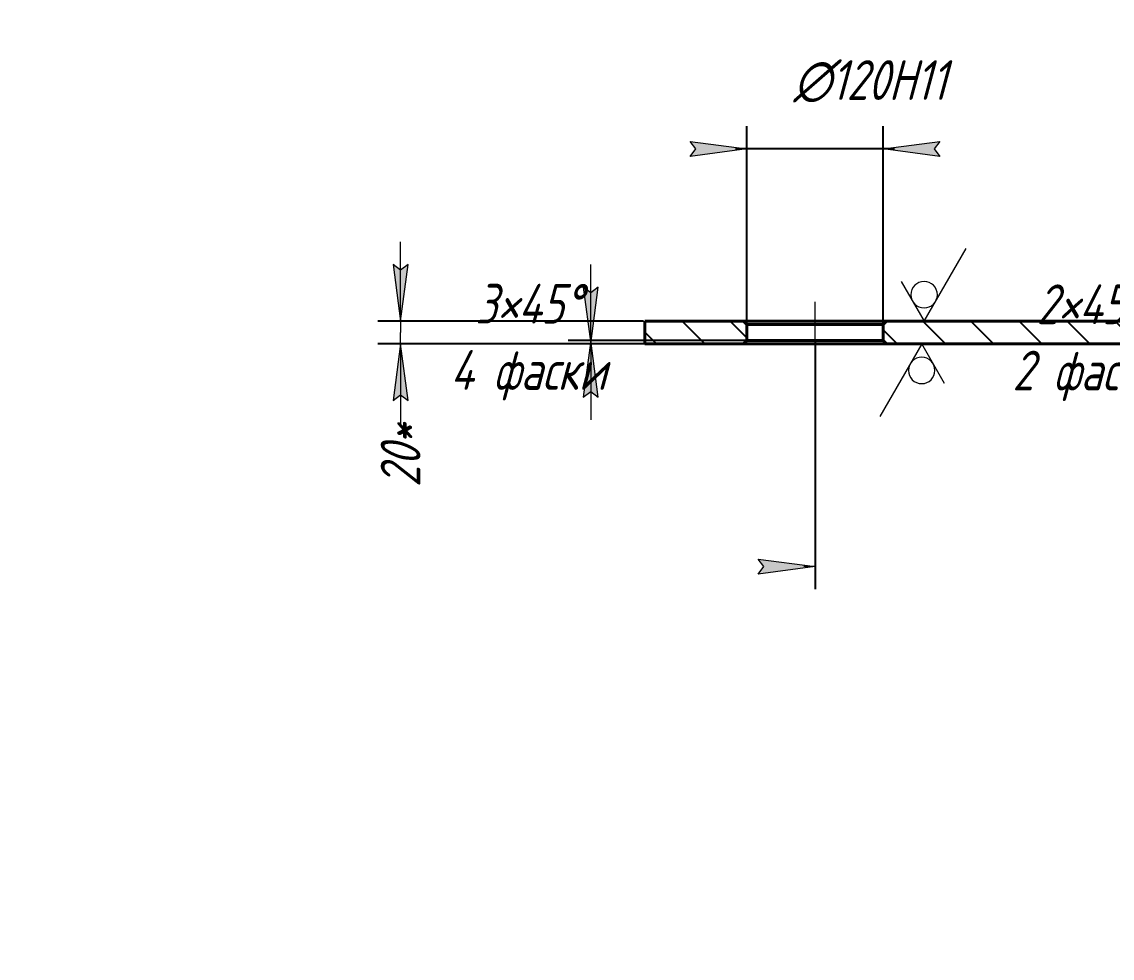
# Model space of a CAD drawing. Header units: millimetres. Extents: x 0 to 210, y 0 to 297.
# Drawn here: x 0 to 96.1, y 89.4 to 171.8 of the extents above; entities that cross this region are included whole.
import ezdxf

# ---------------------------------------------------------------- set-up
doc = ezdxf.new("R2010")
doc.units = ezdxf.units.MM
for name, pattern in [('K5LT_AXLED', [12, 7.5, -1.5, 1.5, -1.5]), ('K5LT_BASIC', [0]), ('K5LT_THIN', [0])]:
    doc.linetypes.add(name, pattern=pattern)
doc.layers.add('Системный слой', color=7, linetype='Continuous')
doc.styles.add('KDIMTEXTSTYLE', font='GOST_AU.SHX', dxfattribs={"width": 0.96, "oblique": 15, "height": 5})
doc.dimstyles.new('KDIMSTYLE (0.10)', dxfattribs={"dimtxt": 5, "dimasz": 1, "dimexe": 2, "dimexo": 0.0625, "dimgap": 1, "dimtad": 1, "dimlfac": 10, "dimtxsty": 'KDIMTEXTSTYLE', "dimsah": 1, "dimcen": 0.09, "dimdle": 1, "dimadec": 0, "dimazin": 0, "dimtfac": 0.667, "dimtmove": 0, "dimatfit": 3, "dimfxl": 1, "dimtvp": 1, "dimtolj": 1, "dimtzin": 0, "dimarcsym": 0})

# ---------------------------------------------------------------- blocks, each defined once
blk = doc.blocks.new('KDIMARROW_02')
at = {"layer": 'Системный слой'}
blk.add_hatch(color=0, dxfattribs=at).paths.add_polyline_path([(4.5, 0), (5, 0.658), (0, 0), (5, -0.658)])
at = {"layer": 'Системный слой', "color": 0, "linetype": 'K5LT_THIN', "lineweight": 18}
for p, q in [((0, 0), (-1, 0)), ((5, 0.658), (0, 0)), ((0, 0), (5, -0.658)), ((0, 0), (7, 0)), ((4.5, 0), (5, 0.658)), ((5, -0.658), (4.5, 0))]:
    blk.add_line(p, q, dxfattribs=at)
blk = doc.blocks.new('KDIMARROW_01')
at = {"layer": 'Системный слой'}
blk.add_hatch(color=0, dxfattribs=at).paths.add_polyline_path([(-5, -0.658), (0, 0), (-5, 0.658), (-4.5, 0)])
at = {"layer": 'Системный слой', "color": 0, "linetype": 'K5LT_THIN', "lineweight": 18}
for p, q in [((-4.5, 0), (-5, 0.658)), ((-5, 0.658), (0, 0)), ((0, 0), (-5, -0.658)), ((-5, -0.658), (-4.5, 0)), ((0, 0), (-1, 0))]:
    blk.add_line(p, q, dxfattribs=at)
blk = doc.blocks.new('U3')
at = {"layer": 'Системный слой', "color": 7, "linetype": 'K5LT_THIN', "lineweight": 18}
for p, q in [((79.516, 145.469), (83.212, 151.87)), ((77.495, 148.969), (79.516, 145.469))]:
    blk.add_line(p, q, dxfattribs=at)
blk.add_arc((79.516, 147.802), 1.167, 0, 359.99999, dxfattribs=at)
blk = doc.blocks.new('U4')
at = {"layer": 'Системный слой', "color": 7, "linetype": 'K5LT_THIN', "lineweight": 18}
for p, q in [((79.302, 143.469), (75.606, 137.067)), ((81.323, 139.969), (79.302, 143.469))]:
    blk.add_line(p, q, dxfattribs=at)
blk.add_arc((79.302, 141.135), 1.167, 0, 359.99999, dxfattribs=at)

msp = doc.modelspace()

# ---------------------------------------------------------------- hatches: boundary and pattern name
at = {"layer": 'Системный слой'}
h = msp.add_hatch(dxfattribs=at)
h.set_pattern_fill('', angle=135, style=0, pattern_type=0)
h.set_pattern_definition([(135, (0, 0), (-2.12132, -2.12132), [])])
h.paths.add_polyline_path([(54.9017, 143.4686), (63.6019, 143.4686), (63.7019, 143.5686), (63.8019, 143.6686), (63.9019, 143.7686), (63.9019, 145.1686), (63.8019, 145.2686), (63.7019, 145.3686), (63.6019, 145.4686), (54.9017, 145.4686)])
h.paths.add_polyline_path([(76.2018, 143.4686), (103.2017, 143.4686), (103.2684, 143.5352), (103.3351, 143.6019), (103.4017, 143.6686), (103.4017, 145.2686), (103.3351, 145.3352), (103.2684, 145.4019), (103.2017, 145.4686), (76.2018, 145.4686), (76.1018, 145.3686), (76.0018, 145.2686), (75.9018, 145.1686), (75.9018, 143.7686), (76.0018, 143.6686), (76.1018, 143.5686)])
h.paths.add_polyline_path([(112.6016, 143.4686), (143.3017, 143.4686), (143.3017, 145.4686), (112.6016, 145.4686), (112.535, 145.4019), (112.4683, 145.3352), (112.4016, 145.2686), (112.4016, 143.6686), (112.4683, 143.6019), (112.535, 143.5352)])

# ---------------------------------------------------------------- linework, layer by layer
at = {"layer": 'Системный слой', "color": 30, "linetype": 'K5LT_AXLED', "lineweight": 18, "true_color": 0xff8000}
msp.add_line((69.9019, 141.7686), (69.9019, 147.1686), dxfattribs=at)
at = {"layer": 'Системный слой', "color": 150, "linetype": 'K5LT_BASIC', "lineweight": 40, "true_color": 0x0080ff}
for p, q in [((54.9017, 143.4686), (54.9017, 145.4686)), ((63.6019, 145.4686), (54.9017, 145.4686)), ((63.9019, 145.1686), (63.6019, 145.4686)), ((76.2018, 145.4686), (63.6019, 145.4686)), ((63.9019, 143.7686), (63.9019, 145.1686)), ((75.9018, 145.1686), (63.9019, 145.1686)), ((75.9018, 145.1686), (76.2018, 145.4686)), ((75.9018, 143.7686), (75.9018, 145.1686)), ((103.2017, 145.4686), (76.2018, 145.4686)), ((54.9017, 143.4686), (63.6019, 143.4686)), ((63.9019, 143.7686), (63.6019, 143.4686)), ((76.2018, 143.4686), (63.6019, 143.4686)), ((75.9018, 143.7686), (63.9019, 143.7686)), ((75.9018, 143.7686), (76.2018, 143.4686)), ((76.2018, 143.4686), (103.2017, 143.4686))]:
    msp.add_line(p, q, dxfattribs=at)

# ---------------------------------------------------------------- block references
at = {"layer": 'Системный слой'}
for name in ['U3', 'U4']:
    msp.add_blockref(name, (0, 0), dxfattribs=at)

# ---------------------------------------------------------------- dimensions: what is measured, and where the dimension line sits
at = {"layer": 'Системный слой', "color": 7}
for base, p1, p2, location, override in [((63.9019, 160.6381), (75.9018, 144.4686), (63.9019, 145.1686), (74.7454, 166.5897), {"dimexo": 0, "dimtoh": 1, "dimpost": '\\H3.5;\\W0.965;\\Q15;∅<>\\H3.5;\\W0.965;\\Q15;\\Q15;H11', "dimblk1": 'KDIMARROW_01', "dimblk2": 'KDIMARROW_01', "dimse1": 0, "dimse2": 0, "dimclrt": 7, "dimtmove": 1, "dimtolj": 1}), ((69.9019, 123.8538), (143.3017, 143.4686), (69.9019, 143.7686), (106.6018, 123.8538), {"dimexo": 0, "dimpost": '\\H3.5;\\W0.965;\\Q15;<>', "dimblk1": 'KDIMARROW_01', "dimblk2": 'KDIMARROW_01', "dimse1": 0, "dimse2": 0, "dimclrt": 7, "dimtolj": 1})]:
    msp.add_linear_dim(base=base, p1=p1, p2=p2, location=location, dimstyle='KDIMSTYLE (0.10)', override=override, dxfattribs=at).render()
msp.add_linear_dim(base=(33.3785, 143.4686), p1=(54.8017, 145.4686), p2=(54.8017, 143.4686), angle=90, location=(33.3785, 133.6367), dimstyle='KDIMSTYLE (0.10)', override={"dimexo": 0, "dimpost": '\\H3.5;\\W0.965;\\Q15;<>\\H3.5;\\W0.965;\\Q15;\\Q15;*', "dimblk1": 'KDIMARROW_02', "dimblk2": 'KDIMARROW_02', "dimse1": 0, "dimse2": 0, "dimclrt": 7, "dimtolj": 1}, dxfattribs=at).render()
for base, p1, p2, override in [((50.1414, 143.7686), (63.604, 143.4686), (63.804, 143.7686), {"dimexo": 0, "dimtoh": 1, "dimpost": '\\H3.5;\\W0.965;\\Q15;<>\\H3.5;\\W0.965;\\Q15;\\Q15;\\Q15;×\\Q15;45\\Q15;°\\Q15;\\X\\H3.5;\\W0.965;\\Q15;\\Q15;4 фаски', "dimblk1": 'KDIMARROW_02', "dimblk2": 'KDIMARROW_02', "dimse1": 0, "dimse2": 0, "dimclrt": 7, "dimtmove": 1, "dimtolj": 1}), ((99.5873, 143.6686), (107.8017, 143.4686), (107.8017, 143.6686), {"dimexo": 0, "dimtoh": 1, "dimpost": '\\H3.5;\\W0.965;\\Q15;<>\\H3.5;\\W0.965;\\Q15;\\Q15;\\Q15;×\\Q15;45\\Q15;°\\Q15;\\X\\H3.5;\\W0.965;\\Q15;\\Q15;2 фаски', "dimblk1": 'KDIMARROW_02', "dimblk2": 'KDIMARROW_02', "dimse1": 0, "dimse2": 0, "dimclrt": 7, "dimtmove": 1, "dimtolj": 1})]:
    msp.add_linear_dim(base=base, p1=p1, p2=p2, angle=90, dimstyle='KDIMSTYLE (0.10)', override=override, dxfattribs=at).render()

doc.saveas('drawing.dxf')
